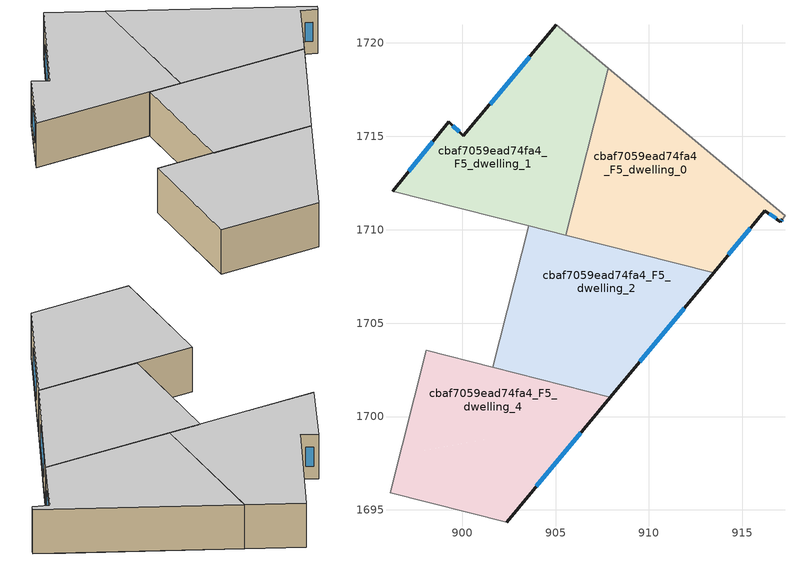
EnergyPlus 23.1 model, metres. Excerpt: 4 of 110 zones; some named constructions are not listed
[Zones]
cbaf7059ead74fa4_F5_dwelling_0
 floor to cbaf7059ead74fa4_F4_dwelling_0 (EU_floor_Construction): 915.8,1711.97 905.69,1710.18 905.68,1710.25 907.81,1718.65 z15
 floor to cbaf7059ead74fa4_F4_dwelling_2 (EU_floor_Construction): 917.28,1710.74 917.04,1710.44 916.2,1711.01 913.46,1707.7 905.54,1709.71 905.66,1710.18 915.8,1711.97 z15
 wall outside (EU_wall_Construction): 913.46,1707.7 916.2,1711.01 917.04,1710.44 917.14,1710.56 z15:18
 wall to cbaf7059ead74fa4_F5_dwelling_1 (EU_wall_Construction): 907.81,1718.66 905.54,1709.71 z15:18
 wall adiabatic (EU_wall_Construction): 917.14,1710.56 917.28,1710.74 907.81,1718.66 z15:18
 wall to cbaf7059ead74fa4_F5_dwelling_2 (EU_wall_Construction): 905.54,1709.71 913.46,1707.7 z15:18
 window (EU_Window_Construction): 917.07,1710.47 917.11,1710.52 / 916.44,1710.85 916.8,1710.6 / 914.24,1708.65 915.42,1710.07 z15.86:17.14
 ceiling to cbaf7059ead74fa4_F6_dwelling_0 (EU_floor_Construction): 917.04,1710.44 917.14,1710.56 917.28,1710.74 907.81,1718.66 905.54,1709.71 913.46,1707.7 916.2,1711.01 z18
cbaf7059ead74fa4_F5_dwelling_1
 floor to cbaf7059ead74fa4_F4_dwelling_1 (EU_floor_Construction): 904,1719.72 905.68,1710.25 905.66,1710.18 904.52,1709.97 896.28,1712.06 899.28,1715.77 900.07,1715.04 z15
 floor to cbaf7059ead74fa4_F4_dwelling_0 (EU_floor_Construction): 907.81,1718.65 905.68,1710.25 904,1719.72 905.04,1720.97 z15
 floor to cbaf7059ead74fa4_F4_dwelling_2 (EU_floor_Construction): 905.66,1710.18 905.54,1709.71 904.52,1709.97 z15
 wall outside (EU_wall_Construction): 905.04,1720.97 900.07,1715.04 899.28,1715.77 896.28,1712.06 z15:18
 wall adiabatic (EU_wall_Construction): 907.81,1718.66 905.04,1720.97 z15:18
 wall to cbaf7059ead74fa4_F5_dwelling_3 (EU_wall_Construction): 896.28,1712.06 903.57,1710.21 z15:18
 wall to cbaf7059ead74fa4_F5_dwelling_2 (EU_wall_Construction): 903.57,1710.21 905.54,1709.71 z15:18
 window (EU_Window_Construction): 899.84,1715.24 899.51,1715.56 / 903.62,1719.27 901.49,1716.73 / 898.43,1714.71 897.14,1713.12 z15.86:17.14
 ceiling to cbaf7059ead74fa4_F6_dwelling_1 (EU_floor_Construction): 905.54,1709.71 907.81,1718.66 905.04,1720.97 900.07,1715.04 899.28,1715.77 896.28,1712.06 z18
cbaf7059ead74fa4_F5_dwelling_2
 floor to cbaf7059ead74fa4_F4_dwelling_2 (EU_floor_Construction): 913.46,1707.7 912,1705.94 903.64,1704.46 903.01,1707.99 903.47,1709.79 904.51,1709.97 z15
 floor adiabatic (EU_floor_Construction): 912,1705.94 907.93,1701.04 901.65,1702.63 902.04,1704.18 z15
 floor to cbaf7059ead74fa4_F4_dwelling_1 (EU_floor_Construction): 904.51,1709.97 903.47,1709.79 903.57,1710.21 z15
 floor to cbaf7059ead74fa4_F4_dwelling_3 (EU_floor_Construction): 903.01,1707.99 903.64,1704.46 902.04,1704.18 z15
 wall outside (EU_wall_Construction): 907.93,1701.04 913.46,1707.7 z15:18
 wall to cbaf7059ead74fa4_F5_dwelling_3 (EU_wall_Construction): 903.57,1710.21 901.65,1702.63 z15:18
 wall to cbaf7059ead74fa4_F5_dwelling_4 (EU_wall_Construction): 901.65,1702.63 907.93,1701.04 z15:18
 window (EU_Window_Construction): 909.51,1702.94 911.88,1705.8 z15.86:17.14
 ceiling to cbaf7059ead74fa4_F6_dwelling_2 (EU_floor_Construction): 907.93,1701.04 913.46,1707.7 903.57,1710.21 901.65,1702.63 z18
cbaf7059ead74fa4_F5_dwelling_4
 floor to cbaf7059ead74fa4_F4_dwelling_4 (EU_floor_Construction): 907.93,1701.04 906.88,1699.77 898.27,1698.25 897.63,1701.83 898.05,1703.47 898.22,1703.5 z15
 floor to cbaf7059ead74fa4_F4_dwelling_6 (EU_floor_Construction): 906.88,1699.77 902.38,1694.35 896.14,1695.93 896.65,1697.96 z15
 floor to cbaf7059ead74fa4_F4_dwelling_5 (EU_floor_Construction): 897.63,1701.83 898.27,1698.25 896.65,1697.96 z15
 wall outside (EU_wall_Construction): 902.38,1694.35 907.93,1701.04 z15:18
 wall to cbaf7059ead74fa4_F5_dwelling_5 (EU_wall_Construction): 898.07,1703.54 896.14,1695.93 z15:18
 wall to cbaf7059ead74fa4_F5_dwelling_6 (EU_wall_Construction): 896.14,1695.93 902.38,1694.35 z15:18
 wall to cbaf7059ead74fa4_F5_dwelling_3 (EU_wall_Construction): 901.65,1702.63 898.07,1703.54 z15:18
 window (EU_Window_Construction): 903.97,1696.26 906.34,1699.13 z15.86:17.14
 ceiling to cbaf7059ead74fa4_F6_dwelling_4 (EU_floor_Construction): 902.38,1694.35 907.93,1701.04 898.07,1703.54 896.14,1695.93 z18
[SCHEDULE:FILE] Column Number=1; Rows to Skip at Top=0; Number of Hours of Data=8760; Column Separator=Comma; Interpolate to Timestep=No; Minutes per Item=60; Adjust Schedule for Daylight Savings=Yes
Name | File
EU_Step8_GainSchedule_cbaf7059ead74fa4_F1_dwelling_2_f000 | ../../schedules/cbaf7059ead74fa4/cbaf7059ead74fa4_F1_dwelling_2_f000_gain.csv
EU_Step8_GainSchedule_cbaf7059ead74fa4_F1_dwelling_3_f000 | ../../schedules/cbaf7059ead74fa4/cbaf7059ead74fa4_F1_dwelling_3_f000_gain.csv
EU_Step8_GainSchedule_cbaf7059ead74fa4_F1_dwelling_4_f000 | ../../schedules/cbaf7059ead74fa4/cbaf7059ead74fa4_F1_dwelling_4_f000_gain.csv
EU_Step8_GainSchedule_cbaf7059ead74fa4_F1_dwelling_5_f000 | ../../schedules/cbaf7059ead74fa4/cbaf7059ead74fa4_F1_dwelling_5_f000_gain.csv
EU_Step8_GainSchedule_cbaf7059ead74fa4_F1_dwelling_6_f000 | ../../schedules/cbaf7059ead74fa4/cbaf7059ead74fa4_F1_dwelling_6_f000_gain.csv
EU_Step8_GainSchedule_cbaf7059ead74fa4_F1_dwelling_7_f000 | ../../schedules/cbaf7059ead74fa4/cbaf7059ead74fa4_F1_dwelling_7_f000_gain.csv
EU_Step8_GainSchedule_cbaf7059ead74fa4_F1_dwelling_8_f000 | ../../schedules/cbaf7059ead74fa4/cbaf7059ead74fa4_F1_dwelling_8_f000_gain.csv
EU_Step8_GainSchedule_cbaf7059ead74fa4_F1_dwelling_9_f000 | ../../schedules/cbaf7059ead74fa4/cbaf7059ead74fa4_F1_dwelling_9_f000_gain.csv
EU_Step8_GainSchedule_cbaf7059ead74fa4_F1_dwelling_10_f000 | ../../schedules/cbaf7059ead74fa4/cbaf7059ead74fa4_F1_dwelling_10_f000_gain.csv
EU_Step8_GainSchedule_cbaf7059ead74fa4_F1_dwelling_11_f000 | ../../schedules/cbaf7059ead74fa4/cbaf7059ead74fa4_F1_dwelling_11_f000_gain.csv
EU_Step8_GainSchedule_cbaf7059ead74fa4_F1_dwelling_12_f000 | ../../schedules/cbaf7059ead74fa4/cbaf7059ead74fa4_F1_dwelling_12_f000_gain.csv
EU_Step8_GainSchedule_cbaf7059ead74fa4_F1_dwelling_13_f000 | ../../schedules/cbaf7059ead74fa4/cbaf7059ead74fa4_F1_dwelling_13_f000_gain.csv
EU_Step8_GainSchedule_cbaf7059ead74fa4_F1_dwelling_14_f000 | ../../schedules/cbaf7059ead74fa4/cbaf7059ead74fa4_F1_dwelling_14_f000_gain.csv
EU_Step8_GainSchedule_cbaf7059ead74fa4_F1_dwelling_15_f000 | ../../schedules/cbaf7059ead74fa4/cbaf7059ead74fa4_F1_dwelling_15_f000_gain.csv
EU_Step8_GainSchedule_cbaf7059ead74fa4_F2_dwelling_13_f000 | ../../schedules/cbaf7059ead74fa4/cbaf7059ead74fa4_F2_dwelling_13_f000_gain.csv
EU_Step8_GainSchedule_cbaf7059ead74fa4_F2_dwelling_14_f000 | ../../schedules/cbaf7059ead74fa4/cbaf7059ead74fa4_F2_dwelling_14_f000_gain.csv
EU_Step8_GainSchedule_cbaf7059ead74fa4_F2_dwelling_15_f000 | ../../schedules/cbaf7059ead74fa4/cbaf7059ead74fa4_F2_dwelling_15_f000_gain.csv
EU_Step8_GainSchedule_cbaf7059ead74fa4_F3_dwelling_0_f000 | ../../schedules/cbaf7059ead74fa4/cbaf7059ead74fa4_F3_dwelling_0_f000_gain.csv
EU_Step8_GainSchedule_cbaf7059ead74fa4_F3_dwelling_1_f000 | ../../schedules/cbaf7059ead74fa4/cbaf7059ead74fa4_F3_dwelling_1_f000_gain.csv
EU_Step8_GainSchedule_cbaf7059ead74fa4_F3_dwelling_2_f000 | ../../schedules/cbaf7059ead74fa4/cbaf7059ead74fa4_F3_dwelling_2_f000_gain.csv
EU_Step8_GainSchedule_cbaf7059ead74fa4_F3_dwelling_3_f000 | ../../schedules/cbaf7059ead74fa4/cbaf7059ead74fa4_F3_dwelling_3_f000_gain.csv
EU_Step8_GainSchedule_cbaf7059ead74fa4_F3_dwelling_4_f000 | ../../schedules/cbaf7059ead74fa4/cbaf7059ead74fa4_F3_dwelling_4_f000_gain.csv
EU_Step8_GainSchedule_cbaf7059ead74fa4_F3_dwelling_5_f000 | ../../schedules/cbaf7059ead74fa4/cbaf7059ead74fa4_F3_dwelling_5_f000_gain.csv
EU_Step8_GainSchedule_cbaf7059ead74fa4_F3_dwelling_6_f000 | ../../schedules/cbaf7059ead74fa4/cbaf7059ead74fa4_F3_dwelling_6_f000_gain.csv
EU_Step8_GainSchedule_cbaf7059ead74fa4_F3_dwelling_7_f000 | ../../schedules/cbaf7059ead74fa4/cbaf7059ead74fa4_F3_dwelling_7_f000_gain.csv
EU_Step8_GainSchedule_cbaf7059ead74fa4_F3_dwelling_8_f000 | ../../schedules/cbaf7059ead74fa4/cbaf7059ead74fa4_F3_dwelling_8_f000_gain.csv
EU_Step8_GainSchedule_cbaf7059ead74fa4_F3_dwelling_9_f000 | ../../schedules/cbaf7059ead74fa4/cbaf7059ead74fa4_F3_dwelling_9_f000_gain.csv
EU_Step8_GainSchedule_cbaf7059ead74fa4_F3_dwelling_10_f000 | ../../schedules/cbaf7059ead74fa4/cbaf7059ead74fa4_F3_dwelling_10_f000_gain.csv
EU_Step8_GainSchedule_cbaf7059ead74fa4_F3_dwelling_11_f000 | ../../schedules/cbaf7059ead74fa4/cbaf7059ead74fa4_F3_dwelling_11_f000_gain.csv
EU_Step8_GainSchedule_cbaf7059ead74fa4_F3_dwelling_12_f000 | ../../schedules/cbaf7059ead74fa4/cbaf7059ead74fa4_F3_dwelling_12_f000_gain.csv
EU_Step8_GainSchedule_cbaf7059ead74fa4_F3_dwelling_13_f000 | ../../schedules/cbaf7059ead74fa4/cbaf7059ead74fa4_F3_dwelling_13_f000_gain.csv
EU_Step8_GainSchedule_cbaf7059ead74fa4_F3_dwelling_14_f000 | ../../schedules/cbaf7059ead74fa4/cbaf7059ead74fa4_F3_dwelling_14_f000_gain.csv
EU_Step8_GainSchedule_cbaf7059ead74fa4_F3_dwelling_15_f000 | ../../schedules/cbaf7059ead74fa4/cbaf7059ead74fa4_F3_dwelling_15_f000_gain.csv
